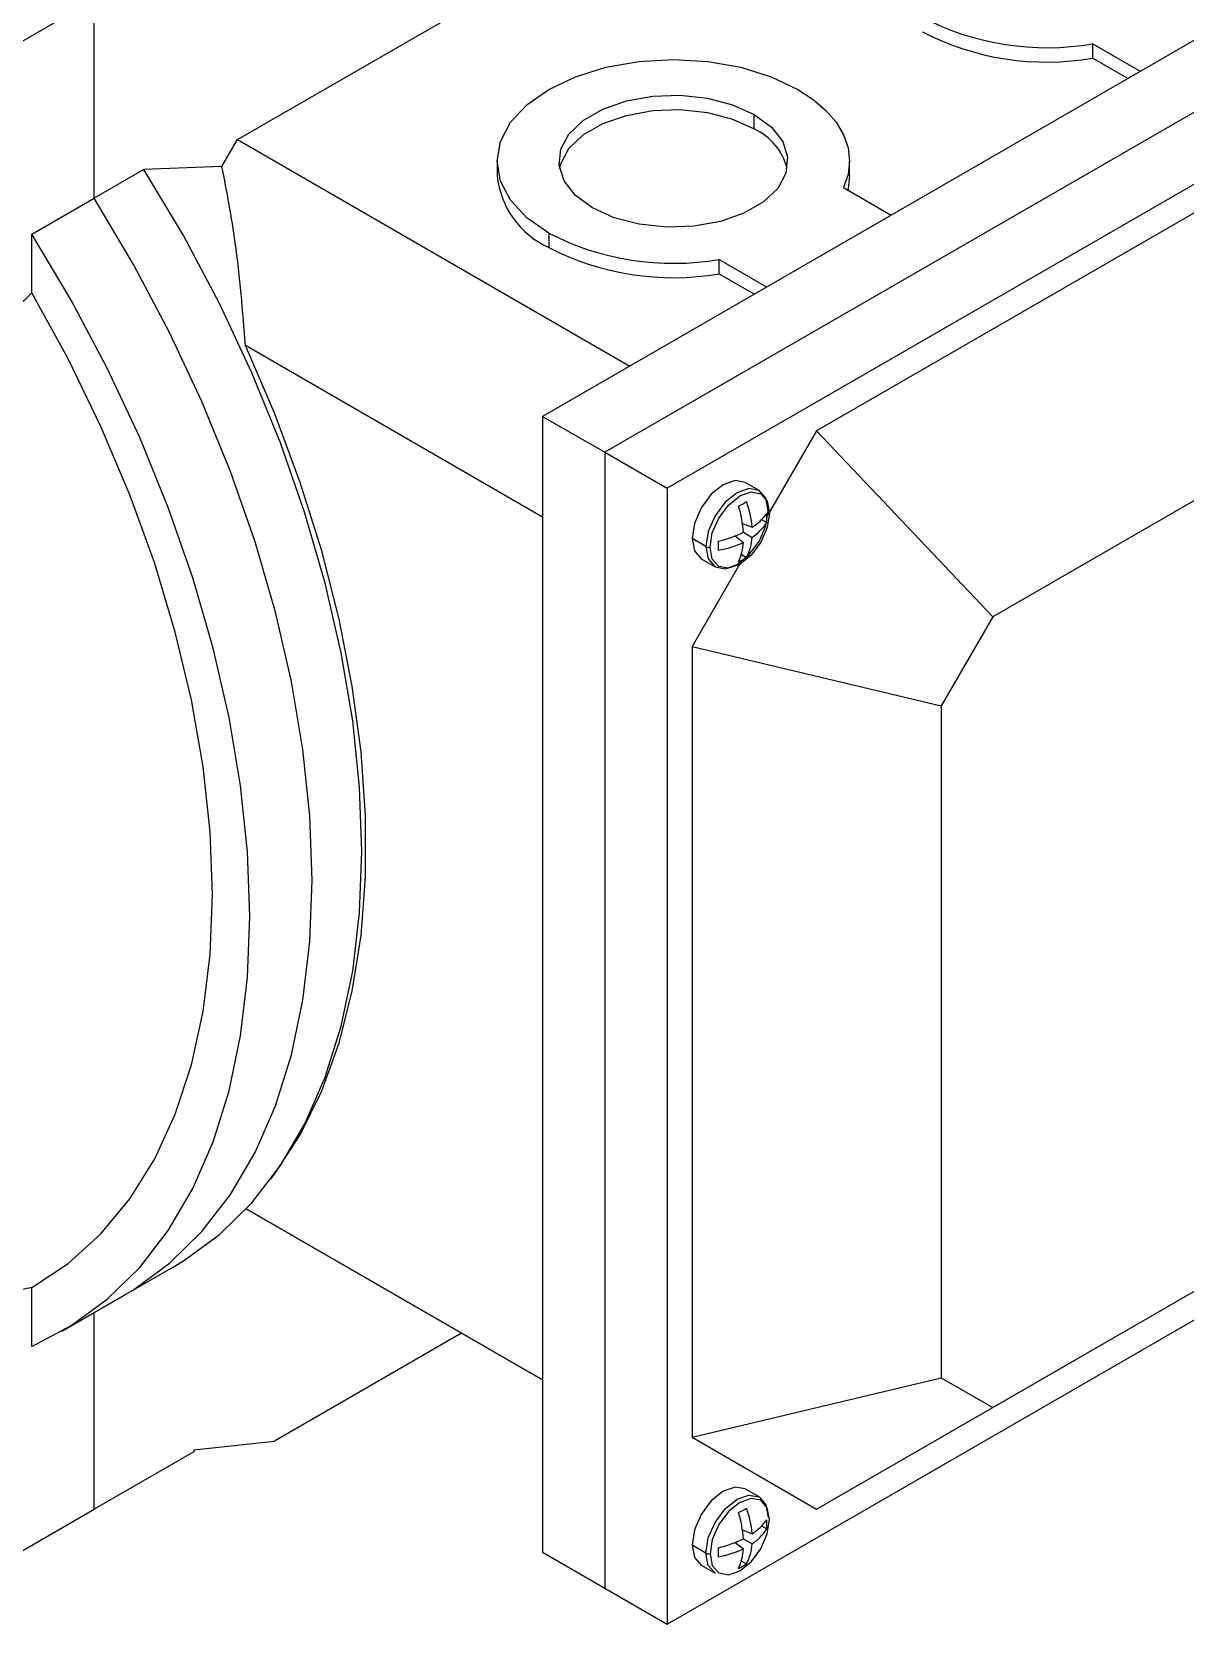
# Model space of a CAD drawing. Header units: millimetres. Extents: x 0 to 841, y 0 to 594.
# Drawn here: x 360.3 to 425.7, y 371.9 to 462.3 of the extents above; entities that cross this region are included whole.
import ezdxf

# ---------------------------------------------------------------- set-up
doc = ezdxf.new("R2010")
doc.units = ezdxf.units.MM

msp = doc.modelspace()

# ---------------------------------------------------------------- linework, layer by layer
at = {"color": 7, "linetype": 'Continuous', "lineweight": 25}
for p, q in [((371.938, 456.207), (414.365, 480.699)), ((445.124, 472.74), (389.263, 440.492)), ((448.66, 470.699), (392.798, 438.451)), ((452.195, 468.658), (396.334, 436.41)), ((358.15, 460.903), (363.807, 464.169)), ((363.807, 452.886), (363.807, 464.169)), ((363.807, 452.886), (363.807, 464.169)), ((443.71, 462.126), (404.819, 439.675)), ((423.204, 460.085), (420.489, 461.653)), ((420.489, 461.653), (420.489, 460.836)), ((422.496, 459.677), (420.489, 460.836)), ((401.283, 456.819), (401.283, 457.636)), ((371.062, 454.69), (371.938, 456.207)), ((371.938, 456.207), (394.212, 443.349)), ((386.687, 454.983), (386.687, 454.166)), ((406.687, 454.166), (406.687, 454.983)), ((366.635, 454.518), (363.807, 452.886)), ((371.062, 454.69), (366.635, 454.518)), ((406.346, 453.488), (409.061, 451.921)), ((360.271, 450.845), (363.807, 452.886)), ((360.271, 447.501), (360.271, 450.845)), ((389.616, 450.901), (389.616, 450.084)), ((401.99, 447.839), (399.275, 449.406)), ((399.275, 449.406), (399.275, 448.59)), ((401.283, 447.431), (399.275, 448.59)), ((447.852, 448.188), (414.819, 429.118)), ((389.263, 434.775), (372.397, 444.512)), ((389.263, 440.492), (389.263, 375.985)), ((389.263, 440.492), (392.798, 438.451)), ((404.819, 439.675), (402.058, 434.893)), ((414.819, 429.118), (404.819, 439.675)), ((392.798, 438.451), (396.334, 436.41)), ((392.798, 438.451), (392.798, 373.944)), ((396.334, 436.41), (396.334, 371.903)), ((401.552, 436.283), (400.766, 436.737)), ((400.611, 434.411), (401.159, 434.196)), ((400.629, 434.404), (400.613, 434.394)), ((401.7, 434.637), (401.985, 434.473)), ((398.535, 433.097), (397.748, 433.551)), ((400.203, 433.704), (400.663, 433.337)), ((400.218, 433.711), (400.218, 433.692)), ((400.663, 433.91), (401.159, 433.623)), ((398.266, 432.407), (399.053, 431.953)), ((400.551, 432.647), (400.836, 432.483)), ((400.509, 432.209), (397.748, 427.427)), ((414.819, 429.118), (411.89, 424.045)), ((397.748, 427.427), (411.89, 424.045)), ((397.748, 427.427), (397.748, 382.518)), ((411.89, 424.045), (411.89, 385.9)), ((396.334, 371.903), (452.195, 404.151)), ((414.819, 384.209), (447.852, 403.278)), ((404.819, 378.434), (443.71, 400.886)), ((373.837, 397.173), (374.086, 397.51)), ((372.443, 395.493), (389.263, 385.783)), ((389.263, 385.782), (372.443, 395.492)), ((365.513, 390.578), (368.341, 392.211)), ((360.271, 387.675), (360.271, 391.018)), ((361.977, 388.537), (365.513, 390.578)), ((363.807, 378.432), (363.807, 389.593)), ((363.807, 378.432), (363.807, 389.593)), ((384.668, 388.434), (374.047, 382.303)), ((397.748, 382.518), (411.89, 385.9)), ((411.89, 385.9), (414.819, 384.209)), ((404.819, 378.434), (414.819, 384.209)), ((397.748, 382.518), (404.819, 378.434)), ((369.464, 381.698), (363.807, 378.432)), ((369.464, 381.795), (374.047, 382.303)), ((369.464, 381.795), (369.464, 381.698)), ((401.552, 379.125), (400.766, 379.579)), ((358.15, 375.167), (363.807, 378.432)), ((400.611, 377.253), (401.159, 377.038)), ((400.613, 377.236), (400.629, 377.246)), ((401.7, 377.48), (401.985, 377.315)), ((398.535, 375.939), (397.748, 376.394)), ((400.203, 376.546), (400.663, 376.179)), ((400.218, 376.534), (400.218, 376.553)), ((400.663, 376.752), (401.159, 376.466)), ((389.263, 375.985), (392.798, 373.944)), ((400.551, 375.489), (400.836, 375.325)), ((398.266, 375.249), (399.053, 374.795)), ((392.798, 373.944), (396.334, 371.903))]:
    msp.add_line(p, q, dxfattribs=at)
at = {"color": 7, "linetype": 'Continuous', "lineweight": 25, "flags": 128}
for points in [[(389.616, 450.901), (388.372, 451.775), (387.448, 452.773), (386.879, 453.856), (386.687, 454.983), (386.879, 456.109), (387.448, 457.192), (388.372, 458.19), (389.616, 459.065), (391.131, 459.783), (392.86, 460.316), (394.736, 460.645), (396.687, 460.755), (398.638, 460.645), (400.514, 460.316), (402.243, 459.783), (403.758, 459.065)], [(392.091, 452.329), (391.125, 453.041), (390.482, 453.866), (390.199, 454.756), (390.294, 455.659), (390.76, 456.523), (391.57, 457.297), (392.679, 457.936), (394.02, 458.404), (395.516, 458.673), (397.08, 458.728), (398.621, 458.565), (400.05, 458.194), (401.283, 457.636)], [(403.758, 459.065), (404.621, 458.497), (405.347, 457.869), (405.926, 457.192), (406.346, 456.477), (406.602, 455.736), (406.687, 454.983), (406.602, 454.229), (406.346, 453.488)], [(390.226, 454.574), (390.294, 454.842), (390.76, 455.706), (391.57, 456.48), (392.679, 457.12), (394.02, 457.588), (395.516, 457.857), (397.08, 457.912), (398.621, 457.749), (400.05, 457.377), (401.283, 456.819)], [(401.283, 457.636), (402.25, 456.924), (402.893, 456.099), (403.175, 455.209), (403.081, 454.306), (402.615, 453.443), (401.804, 452.668), (400.696, 452.029), (399.355, 451.561), (397.859, 451.292), (396.295, 451.237), (394.753, 451.4), (393.324, 451.771), (392.091, 452.329)], [(368.341, 392.211), (368.87, 392.529), (370.915, 394.028), (372.755, 395.837), (374.378, 397.941), (375.772, 400.325), (376.926, 402.973), (377.833, 405.865), (378.485, 408.981), (378.878, 412.297), (379.01, 415.79), (378.878, 419.435), (378.485, 423.205), (377.833, 427.073), (376.926, 431.012), (375.772, 434.992), (374.378, 438.986), (372.755, 442.964), (370.915, 446.898), (368.87, 450.758), (366.635, 454.518)], [(406.687, 454.166), (406.602, 453.413), (406.587, 453.35)], [(365.513, 390.578), (366.041, 390.896), (368.086, 392.396), (369.927, 394.204), (371.55, 396.308), (372.944, 398.693), (374.098, 401.34), (375.004, 404.233), (375.656, 407.348), (376.05, 410.664), (376.181, 414.157), (376.05, 417.802), (375.656, 421.572), (375.004, 425.44), (374.098, 429.379), (372.944, 433.36), (371.55, 437.353), (369.927, 441.331), (368.086, 445.265), (366.041, 449.125), (363.807, 452.886)], [(365.513, 390.578), (366.041, 390.896), (368.086, 392.396), (369.927, 394.204), (371.55, 396.308), (372.944, 398.693), (374.098, 401.34), (375.004, 404.233), (375.656, 407.348), (376.05, 410.664), (376.181, 414.157), (376.05, 417.802), (375.656, 421.572), (375.004, 425.44), (374.098, 429.379), (372.944, 433.36), (371.55, 437.353), (369.927, 441.331), (368.086, 445.265), (366.041, 449.125), (363.807, 452.886)], [(360.271, 387.675), (362.506, 388.855), (364.551, 390.355), (366.391, 392.163), (368.014, 394.267), (369.408, 396.652), (370.562, 399.299), (371.469, 402.192), (372.121, 405.307), (372.514, 408.623), (372.646, 412.116), (372.514, 415.761), (372.121, 419.531), (371.469, 423.399), (370.562, 427.338), (369.408, 431.319), (368.014, 435.312), (366.391, 439.29), (364.551, 443.224), (362.506, 447.084), (360.271, 450.845)], [(360.271, 391.018), (362.332, 392.384), (364.191, 394.067), (365.831, 396.053), (367.242, 398.329), (368.411, 400.874), (369.33, 403.671), (369.992, 406.697), (370.391, 409.929), (370.524, 413.341), (370.391, 416.907), (369.992, 420.599), (369.33, 424.389), (368.411, 428.247), (367.242, 432.143), (365.831, 436.046), (364.191, 439.927), (362.332, 443.756), (360.271, 447.501)], [(374.086, 397.51), (375.504, 399.699), (376.725, 402.184), (377.712, 404.91), (378.458, 407.858), (378.959, 411.008), (379.21, 414.339), (379.21, 417.826), (378.959, 421.446), (378.458, 425.174), (377.712, 428.984), (376.725, 432.85), (375.504, 436.744), (374.058, 440.641), (372.397, 444.512)], [(400.766, 436.737), (400.192, 436.848), (399.516, 436.613), (398.839, 436.067), (398.266, 435.294), (397.882, 434.41), (397.748, 433.551)], [(402.07, 435.138), (401.936, 435.842), (401.553, 436.283), (400.979, 436.394), (400.303, 436.159), (399.626, 435.613), (399.053, 434.84), (398.669, 433.956), (398.535, 433.097)], [(398.769, 433.059), (398.898, 433.877), (399.263, 434.718), (399.809, 435.455), (400.453, 435.975), (401.097, 436.199), (401.644, 436.093), (402.009, 435.673), (402.137, 435.003)], [(398.535, 433.097), (398.669, 432.394), (399.053, 431.953), (399.626, 431.841), (400.303, 432.076), (400.979, 432.622), (401.553, 433.396), (401.936, 434.279), (402.07, 435.138)], [(402.137, 435.003), (402.009, 434.185), (401.644, 433.343), (401.097, 432.607), (400.453, 432.087), (399.809, 431.863), (399.263, 431.969), (398.898, 432.389), (398.769, 433.059)], [(397.748, 433.551), (397.882, 432.848), (398.266, 432.407), (398.266, 432.407)], [(400.766, 379.579), (400.192, 379.691), (399.516, 379.455), (398.839, 378.91), (398.266, 378.136), (397.882, 377.252), (397.748, 376.394)], [(398.535, 375.939), (398.669, 376.798), (399.053, 377.682), (399.626, 378.455), (400.303, 379.001), (400.979, 379.236), (401.553, 379.125), (401.936, 378.684), (402.07, 377.98)], [(402.137, 377.845), (402.009, 378.515), (401.644, 378.935), (401.097, 379.041), (400.453, 378.817), (399.809, 378.297), (399.263, 377.56), (398.898, 376.719), (398.769, 375.901)], [(398.769, 375.901), (398.898, 375.231), (399.263, 374.811), (399.809, 374.705), (400.453, 374.929), (401.097, 375.449), (401.644, 376.185), (402.009, 377.027), (402.137, 377.845)], [(397.748, 376.394), (397.882, 375.69), (398.266, 375.249), (398.266, 375.249)], [(399.053, 374.795), (399.053, 374.795), (398.669, 375.236), (398.535, 375.939)]]:
    msp.add_lwpolyline(points, dxfattribs=at)
at = {"color": 7, "linetype": 'Continuous', "lineweight": 25}
for centre, radius, start, end in [((417.883, 476.78), 15.35, 242.64283, 279.7711), ((417.883, 475.964), 15.35, 242.64283, 279.7711), ((399.781, 453.674), 3.486, 14.97206, 64.4683), ((391.692, 454.665), 5.029, 185.6948, 245.62534), ((396.67, 464.534), 15.35, 242.64283, 279.7711), ((396.67, 463.718), 15.35, 242.64283, 279.7711), ((398.411, 439.338), 4.414, 296.66732, 303.3273), ((394.039, 433.467), 6.639, 3.82468, 16.86524), ((395.804, 433.77), 5.372, 4.55427, 20.48246), ((399.601, 436.653), 2.909, 302.36644, 325.0287), ((398.288, 434.729), 3.706, 356.03251, 3.96749), ((402.03, 435.035), 0.111, 343.34149, 68.91332), ((399.66, 435.908), 2.732, 303.26747, 328.31922), ((397.734, 439.868), 6.639, 283.13321, 296.1726), ((394.836, 433.146), 4.415, 356.66996, 3.33004), ((398.355, 438.188), 5.372, 279.51559, 295.44287), ((397.756, 433.457), 2.909, 334.97008, 357.63038), ((398.43, 433.779), 2.733, 331.68021, 356.72952), ((398.711, 433.436), 0.382, 242.58382, 278.84917), ((398.766, 435.556), 3.706, 296.02977, 303.96485), ((398.411, 382.18), 4.414, 296.66732, 303.3273), ((394.039, 376.309), 6.639, 3.82468, 16.86524), ((395.804, 376.612), 5.372, 4.55427, 20.48246), ((399.601, 379.495), 2.909, 302.36644, 325.0287), ((399.66, 378.75), 2.732, 303.26747, 328.31922), ((398.288, 377.572), 3.706, 356.03251, 3.96749), ((402.03, 377.877), 0.111, 343.34149, 68.91332), ((397.734, 382.71), 6.639, 283.13321, 296.1726), ((394.836, 375.989), 4.415, 356.66996, 3.33004), ((398.355, 381.03), 5.372, 279.51559, 295.44287), ((397.756, 376.3), 2.909, 334.97008, 357.63038), ((398.43, 376.622), 2.733, 331.68021, 356.72952), ((398.711, 376.278), 0.382, 242.58382, 278.84917), ((398.766, 378.398), 3.706, 296.02977, 303.96485)]:
    msp.add_arc(centre, radius, start, end, dxfattribs=at)
for points, knots in [([(372.397, 444.512), (372.243, 446.471), (371.971, 449.924), (371.337, 453.251), (371.062, 454.69)], [0, 0, 0, 0, 0.567377, 1, 1, 1, 1]), ([(358.15, 445.478), (358.546, 445.856), (359.252, 446.532), (359.96, 447.205), (360.271, 447.501)], [0, 0, 0, 0, 0.559983, 1, 1, 1, 1]), ([(360.271, 391.018), (359.875, 390.938), (359.168, 390.794), (358.461, 390.654), (358.15, 390.592)], [0, 0, 0, 0, 0.560018, 1, 1, 1, 1])]:
    msp.add_open_spline(points, degree=3, knots=knots, dxfattribs=at)

doc.saveas('drawing.dxf')
